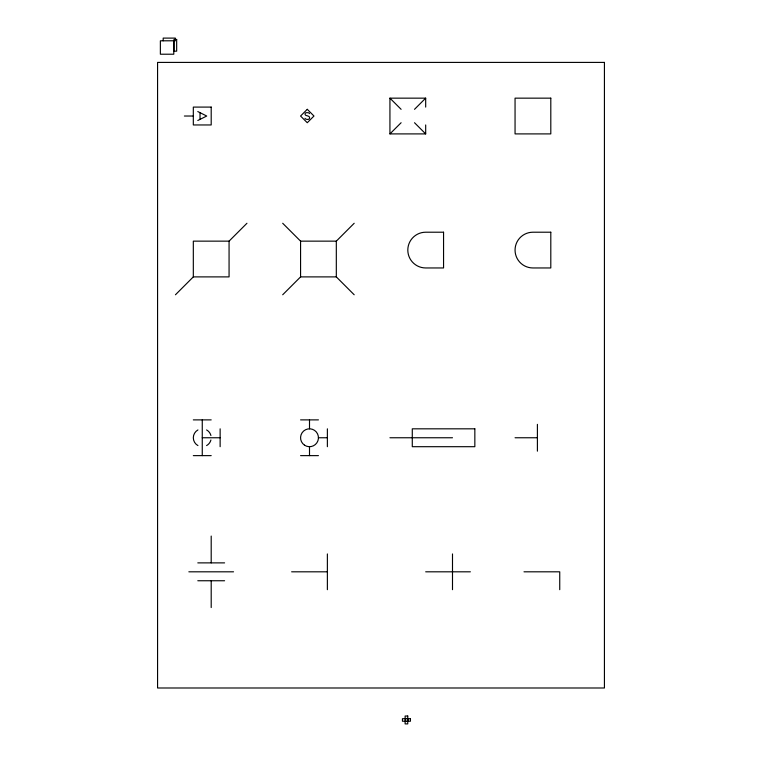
<?xml version="1.0" encoding="UTF-8"?>
<svg xmlns="http://www.w3.org/2000/svg" width="762" height="762" viewBox="0 0 762 762"><rect width="100%" height="100%" fill="white"/><g stroke="black" fill="none" stroke-linecap="round" stroke-linejoin="round"><path stroke-width="1.14" d="M175.451 294.77L193.319 276.892L229.067 276.892L229.067 241.144L246.945 223.266M425.682 107.09L425.682 98.155L389.934 98.155L389.934 133.902L401.107 122.73M414.518 109.318L425.682 98.155M282.692 294.77L300.571 276.892L300.571 241.144L282.692 223.266M300.571 241.144L336.318 241.144L354.187 223.266M197.796 120.491L206.731 116.024L197.796 111.557M184.385 116.024L193.319 116.024M389.934 133.902L425.682 133.902L425.682 124.958M229.067 241.144L193.319 241.144L193.319 276.892M300.571 276.892L336.318 276.892L354.187 294.77M193.319 419.881L211.198 419.881M300.571 419.881L318.44 419.881M202.263 437.759L220.132 437.759M318.44 437.759L327.374 437.759M389.934 437.759L452.495 437.759M515.055 437.759L537.401 437.759M193.319 455.628L211.198 455.628M300.571 455.628L318.44 455.628M197.796 562.88L224.6 562.88M188.852 571.814L233.543 571.814M291.627 571.814L327.374 571.814M425.682 571.814L470.373 571.814M523.989 571.814L559.737 571.814L559.737 589.683M197.796 580.749L224.6 580.749M405.127 718.537L407.756 718.537M405.127 721.385L407.756 721.385M389.934 98.155L401.107 109.318M414.518 122.73L425.682 133.902M537.401 424.348L537.401 451.161M452.495 553.936L452.495 589.683M407.803 718.699L407.803 721.223M336.318 241.144L336.318 276.892M327.374 428.825L327.374 446.694M327.374 553.936L327.374 589.683M309.505 419.881L309.505 428.825M309.505 446.694L309.505 455.628M220.132 428.825L220.132 446.694M211.198 536.067L211.198 562.88M211.198 580.749L211.198 607.562M202.263 419.881L202.263 455.628M200.025 112.671L200.025 119.377M173.784 40.815L173.784 54.216L160.372 54.216L160.372 40.815L175.336 40.777L175.336 38.1L163.182 38.1L163.182 40.777M210.912 439.988A8.934 8.934 0 0 1 206.588 445.579M197.93 445.579A8.934 8.934 0 0 1 197.93 429.939M206.588 429.939A8.934 8.934 0 0 1 210.912 435.521M309.496 113.662A1.734 1.734 0 0 0 307.981 112.709A66.084 66.084 0 0 1 306.505 112.671A1.391 1.391 0 0 0 305.533 115.11A1.838 1.838 0 0 0 306.334 115.519A11.087 11.087 0 0 1 308.667 116.348A1.638 1.638 0 0 1 309.515 118.3A1.438 1.438 0 0 1 308.781 119.177A2.667 2.667 0 0 1 307.267 119.424A9.096 9.096 0 0 1 306.114 119.196A1.753 1.753 0 0 1 304.99 118.3M307.267 109.318L300.571 116.024L307.267 122.73L313.973 116.024L307.267 109.318M176.67 39.443L173.993 39.443L173.993 51.178L176.67 51.178L176.67 39.443M604.428 62.408L157.572 62.408L157.572 687.991L604.428 687.991L604.428 62.408M550.802 98.155L515.055 98.155L515.055 133.902L550.802 133.902L550.802 98.155M211.198 107.09L193.319 107.09L193.319 124.958L211.198 124.958L211.198 107.09M443.56 232.21L425.682 232.21A17.878 17.878 0 0 0 407.813 250.079A17.878 17.878 0 0 0 425.682 267.957L443.56 267.957L443.56 232.21M550.802 232.21L532.933 232.21A17.878 17.878 0 0 0 515.055 250.079A17.878 17.878 0 0 0 532.933 267.957L550.802 267.957L550.802 232.21M474.84 428.825L412.28 428.825L412.28 446.694L474.84 446.694L474.84 428.825M407.756 716.023L405.127 716.023L405.127 723.9L407.756 723.9L407.756 716.023M410.442 718.699L402.441 718.699L402.441 721.223L410.442 721.223L410.442 718.699M304.495 445.16A8.934 8.934 0 0 0 318.421 438.398A8.934 8.934 0 0 0 305.6 429.72A8.934 8.934 0 0 0 304.495 445.16"/></g></svg>
